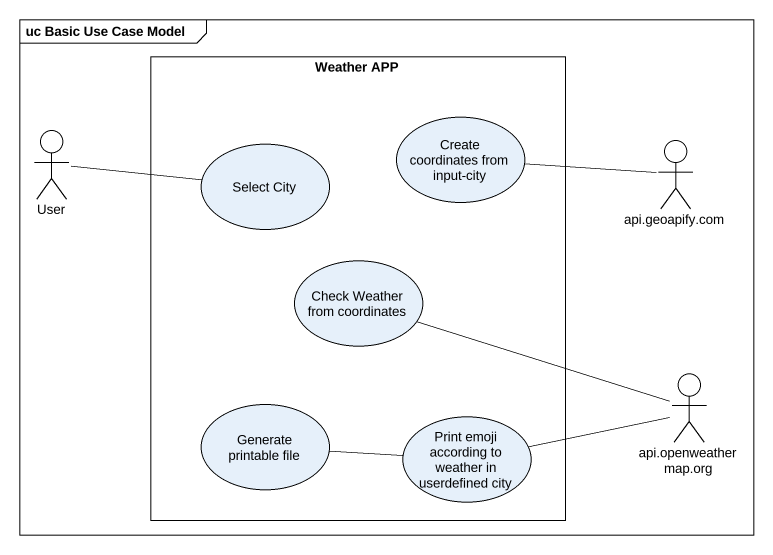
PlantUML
@startuml
mainframe uc Basic Use Case Model
rectangle "Weather APP" as Weather_APP {
  usecase "Select City" as Select_City
  usecase "Create coordinates from input-city" as Create_coordinates_from
  usecase "Check Weather from coordinates" as Check_Weather_from
  usecase "Generate printable file" as Generate_printable_file
  usecase "Print emoji according to weather in userdefined city" as Print_emoji_according_to
}
actor User
actor "api.geoapify.com" as api_geoapify_com
actor "api.openweathermap.org" as api_openweathermap_org
User -right- Select_City
api_geoapify_com -left- Create_coordinates_from
Check_Weather_from -right- api_openweathermap_org
Generate_printable_file -right- Print_emoji_according_to
api_openweathermap_org -left- Print_emoji_according_to
@enduml
